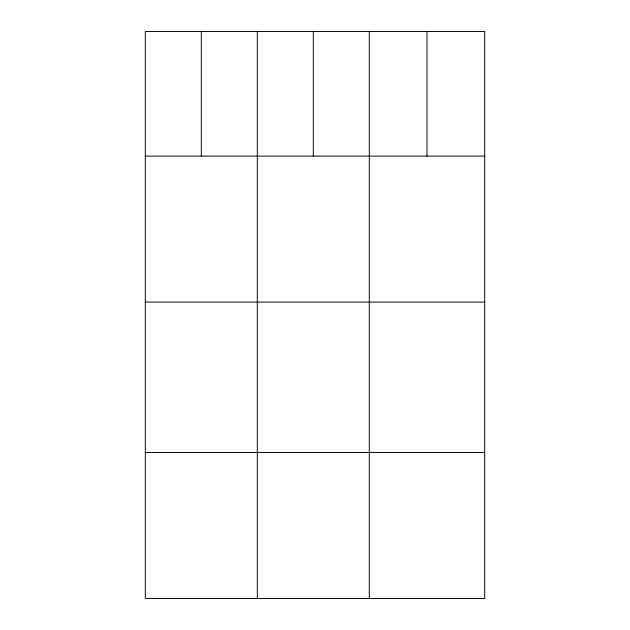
<?xml version="1.0" encoding="UTF-8"?>
<svg xmlns="http://www.w3.org/2000/svg" width="630" height="630" viewBox="0 0 630 630"><rect width="100%" height="100%" fill="white"/><g stroke="black" fill="none" stroke-linecap="round" stroke-linejoin="round"><path stroke-width="0.94" d="M484.69 156.098L484.69 598.5L145.31 598.5L145.31 31.5L484.69 31.5L484.69 156.098L145.31 156.098M145.31 302.093L484.69 302.093M145.31 452.505L484.69 452.505M426.998 31.5L426.998 156.098M369.298 31.5L369.298 598.5M313.307 31.5L313.307 156.098M257.308 31.5L257.308 598.5M201.309 31.5L201.309 156.098"/></g></svg>
